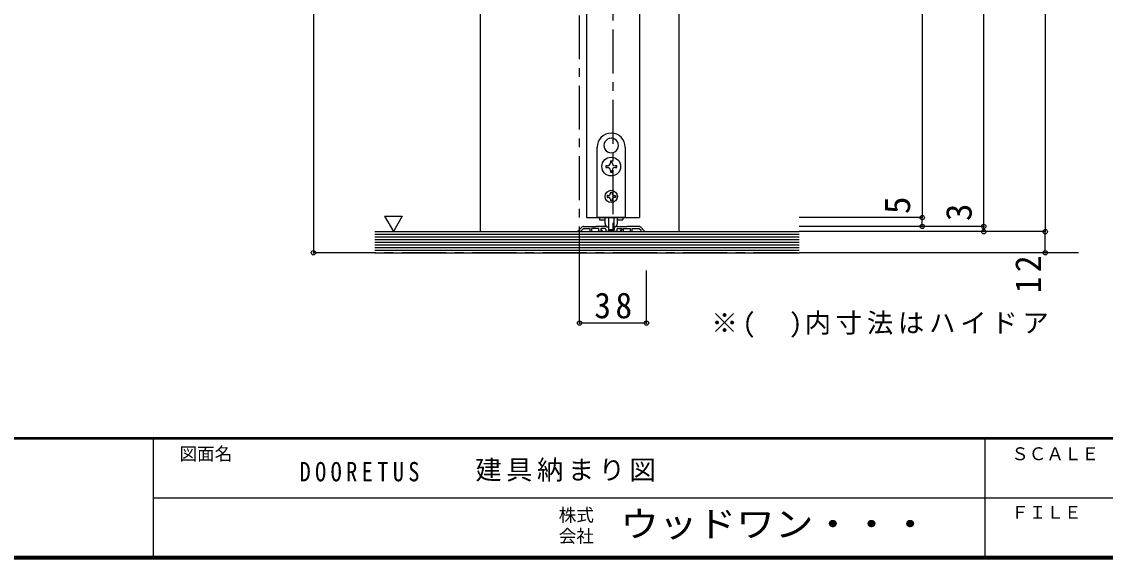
# Model space of a CAD drawing. Units: millimetres, scale not verified. Extents: x -973 to 977, y -718 to 696.
# Drawn here: x -73 to 544, y -701 to -395 of the extents above; entities that cross this region are included whole.
import ezdxf
from ezdxf.enums import TextEntityAlignment as Align

# ---------------------------------------------------------------- set-up
doc = ezdxf.new("R2010")
doc.units = ezdxf.units.MM
doc.header["$LTSCALE"] = 5
doc.header["$PDMODE"] = 32
doc.header["$PDSIZE"] = 2.5
doc.linetypes.add('CHAIN1', pattern=[8, 5, -1, 1, -1])
for name, color, linetype in [('0-1_通り芯', 4, 'CHAIN1'), ('0-3_仕上げ', 2, 'Continuous'), ('0-4_枠', 3, 'Continuous'), ('0-6_扉', 6, 'Continuous'), ('0-7_金物', 7, 'Continuous'), ('0-A_文字', 3, 'Continuous'), ('0-B_寸法', 7, 'Continuous'), ('F-0_補助線', 7, 'Continuous'), ('F-1_枠', 6, 'Continuous'), ('F-A_文字', 7, 'Continuous')]:
    doc.layers.add(name, color=color, linetype=linetype)
doc.styles.add('ＭＳ ゴシック', font='')
doc.styles.get('ＭＳ ゴシック').set_extended_font_data('MS Gothic')

msp = doc.modelspace()

# ---------------------------------------------------------------- linework, layer by layer
at = {"layer": '0-1_通り芯'}
for p, q in [((244.357, -536.5), (244.357, 32.5)), ((263.357, -39.5), (263.357, -514.5)), ((528.357, -526.5), (92.857, -526.5))]:
    msp.add_line(p, q, dxfattribs=at)
at = {"layer": '0-3_仕上げ'}
for p, q in [((127.857, -514.5), (369.357, -514.5)), ((127.857, -526.5), (369.357, -526.5))]:
    msp.add_line(p, q, dxfattribs=at)
at = {"layer": '0-3_仕上げ', "color": 7}
for p, q in [((127.857, -516), (369.357, -516)), ((127.857, -517.5), (369.357, -517.5)), ((127.857, -519), (369.357, -519)), ((127.857, -520.5), (369.357, -520.5)), ((127.857, -522), (369.357, -522)), ((127.857, -523.5), (369.357, -523.5)), ((127.857, -525), (369.357, -525))]:
    msp.add_line(p, q, dxfattribs=at)
at = {"layer": '0-4_枠', "color": 4}
for p, q in [((187.857, -268.5), (187.857, -514.5)), ((300.857, -268.5), (300.857, -514.5))]:
    msp.add_line(p, q, dxfattribs=at)
at = {"layer": '0-6_扉'}
for p, q in [((248.357, -268.5), (248.357, -506.5)), ((278.357, -268.5), (278.357, -506.5)), ((248.357, -506.5), (278.357, -506.5))]:
    msp.add_line(p, q, dxfattribs=at)
at = {"layer": '0-7_金物'}
for p, q in [((262.258, -461.351), (262.357, -461.45)), ((262.456, -461.351), (262.357, -461.45)), ((254.357, -506.5), (254.357, -466.5)), ((258.715, -467.489), (258.85, -467.525)), ((258.814, -467.66), (258.85, -467.525)), ((266, -467.489), (265.865, -467.525)), ((265.901, -467.66), (265.865, -467.525)), ((270.357, -466.5), (270.357, -506.5)), ((261.857, -474.35), (261.857, -475.3)), ((262.857, -474.35), (261.857, -474.35)), ((262.857, -475.3), (262.857, -474.35)), ((260.157, -477), (259.207, -477)), ((259.207, -477), (259.207, -478)), ((259.207, -478), (260.157, -478)), ((262.857, -480.65), (262.857, -479.7)), ((265.507, -477), (264.557, -477)), ((264.557, -478), (265.507, -478)), ((265.507, -478), (265.507, -477)), ((261.857, -492.1), (262.857, -492.1)), ((261.857, -492.1), (261.857, -492.7)), ((262.857, -492.1), (262.857, -492.7)), ((260.557, -494), (259.957, -494)), ((259.957, -494), (259.957, -495)), ((259.957, -495), (260.557, -495)), ((261.857, -496.3), (261.857, -496.9)), ((262.857, -496.9), (261.857, -496.9)), ((262.857, -496.3), (262.857, -496.9)), ((264.157, -494), (264.757, -494)), ((270.357, -506.5), (254.357, -506.5)), ((255.757, -506.5), (255.757, -507.7)), ((255.757, -507.7), (258.89, -507.7)), ((258.857, -509.921), (258.857, -506.5)), ((260.857, -506.5), (260.857, -513.121)), ((263.857, -506.5), (263.857, -513.112)), ((265.825, -507.7), (268.957, -507.7)), ((265.857, -509.921), (265.857, -506.5)), ((268.957, -506.5), (268.957, -507.7)), ((263.557, -513.421), (261.157, -513.421))]:
    msp.add_line(p, q, dxfattribs=at)
at = {"layer": '0-7_金物', "color": 3}
for p, q in [((245.781, -511.793), (243.416, -514.159)), ((246.489, -511.5), (253.057, -511.5)), ((259.128, -511.5), (253.657, -511.5)), ((259.282, -511.524), (260.411, -511.888)), ((265.432, -511.524), (264.304, -511.888)), ((265.586, -511.5), (271.057, -511.5)), ((278.226, -511.5), (271.657, -511.5)), ((278.933, -511.793), (281.299, -514.159)), ((245.157, -514.5), (243.557, -514.5)), ((245.357, -513.914), (246.571, -512.7)), ((245.357, -514.3), (245.357, -513.914)), ((246.571, -512.7), (250.357, -512.7)), ((250.357, -514.2), (250.357, -512.7)), ((250.657, -514.5), (251.057, -514.5)), ((251.357, -514.2), (251.357, -512.7)), ((256.957, -514.5), (255.657, -514.5)), ((258.757, -512.7), (256.357, -512.7)), ((256.357, -512.7), (256.357, -513.7)), ((256.957, -513.7), (256.357, -513.7)), ((259.257, -513.2), (259.257, -514.2)), ((265.157, -514.5), (259.557, -514.5)), ((260.757, -512.364), (260.757, -513.4)), ((261.057, -513.7), (263.657, -513.7)), ((263.957, -512.364), (263.957, -513.4)), ((265.457, -513.2), (265.457, -514.2)), ((265.957, -512.7), (268.357, -512.7)), ((267.757, -513.7), (268.357, -513.7)), ((267.757, -514.5), (269.057, -514.5)), ((268.357, -512.7), (268.357, -513.7)), ((269.357, -514.2), (269.357, -512.7)), ((269.357, -512.7), (273.357, -512.7)), ((273.357, -514.2), (273.357, -512.7)), ((274.057, -514.5), (273.657, -514.5)), ((274.357, -512.7), (278.143, -512.7)), ((274.357, -514.2), (274.357, -512.7)), ((279.357, -513.914), (278.143, -512.7)), ((279.357, -514.3), (279.357, -513.914)), ((279.557, -514.5), (281.157, -514.5))]:
    msp.add_line(p, q, dxfattribs=at)
at = {"layer": '0-7_金物'}
for points in [[(261.857, -479.7), (261.857, -480.65), (262.857, -480.65)], [(264.757, -494), (264.757, -495), (264.157, -495)]]:
    msp.add_lwpolyline(points, dxfattribs=at)
at = {"layer": '0-7_金物', "color": 3}
for points in [[(253.057, -511.5), (253.357, -511.8), (253.657, -511.5)], [(271.657, -511.5), (271.357, -511.8), (271.057, -511.5)], [(255.357, -514.2), (255.357, -512.7), (251.357, -512.7)]]:
    msp.add_lwpolyline(points, dxfattribs=at)
at = {"layer": '0-7_金物'}
for centre, radius in [((262.357, -477.5), 5.35), ((262.357, -494.5), 3.5)]:
    msp.add_circle(centre, radius, dxfattribs=at)
for centre, radius, start, end in [((262.357, -466.5), 8, 0, 180), ((262.357, -465.5), 4.15, 91.3645, 208.6355), ((262.357, -465.5), 4.15, 331.3645, 88.6355), ((262.357, -465.5), 4.15, 211.3645, 328.6355), ((260.157, -475.3), 1.7, 270, 0), ((260.157, -479.7), 1.7, 0, 90), ((264.557, -475.3), 1.7, 180, 270), ((264.557, -479.7), 1.7, 90, 180), ((260.557, -492.7), 1.3, 270, 0), ((264.157, -492.7), 1.3, 180, 270), ((260.557, -496.3), 1.3, 0, 90), ((264.157, -496.3), 1.3, 90, 180), ((260.857, -509.921), 2, 180, 264.78409), ((263.857, -509.921), 2, 275.21591, 0), ((260.657, -512.112), 0.2, 0, 84.78409), ((261.157, -513.121), 0.3, 180, 270), ((263.557, -513.121), 0.3, 270, 0), ((264.057, -512.112), 0.2, 95.21591, 180)]:
    msp.add_arc(centre, radius, start, end, dxfattribs=at)
at = {"layer": '0-7_金物', "color": 3}
for centre, radius, start, end in [((246.489, -512.5), 1, 90, 135), ((259.128, -512), 0.5, 72.1213, 90), ((265.586, -512), 0.5, 90, 107.8787), ((278.226, -512.5), 1, 45, 90), ((243.557, -514.3), 0.2, 135, 270), ((245.157, -514.3), 0.2, 270, 0), ((250.657, -514.2), 0.3, 180, 270), ((251.057, -514.2), 0.3, 270, 0), ((255.657, -514.2), 0.3, 180, 270), ((256.957, -514.1), 0.4, 0, 90), ((256.957, -514.1), 0.4, 270, 0), ((258.757, -513.2), 0.5, 0, 90), ((259.557, -514.2), 0.3, 180, 270), ((260.257, -512.364), 0.5, 0, 72.1213), ((261.057, -513.4), 0.3, 180, 270), ((263.657, -513.4), 0.3, 270, 0), ((264.457, -512.364), 0.5, 107.8787, 180), ((265.157, -514.2), 0.3, 270, 0), ((265.957, -513.2), 0.5, 90, 180), ((267.757, -514.1), 0.4, 90, 180), ((267.757, -514.1), 0.4, 180, 270), ((269.057, -514.2), 0.3, 270, 0), ((273.657, -514.2), 0.3, 180, 270), ((274.057, -514.2), 0.3, 270, 0), ((279.557, -514.3), 0.2, 180, 270), ((281.157, -514.3), 0.2, 270, 45)]:
    msp.add_arc(centre, radius, start, end, dxfattribs=at)
at = {"layer": '0-A_文字', "color": 7}
msp.add_line((133.422, -505.686), (138.422, -514.347), dxfattribs=at)
msp.add_lwpolyline([(133.422, -505.686), (143.422, -505.686), (138.422, -514.347)], dxfattribs=at)
at = {"layer": '0-B_寸法', "color": 4}
for p, q in [((92.857, -17.5), (92.857, -526.5)), ((474.357, -511.5), (474.357, -25.5)), ((509.357, -25.5), (509.357, -514.5)), ((439.357, -55.5), (439.357, -506.5)), ((439.357, -506.5), (369.357, -506.5)), ((474.357, -511.5), (369.357, -511.5)), ((439.357, -511.5), (369.357, -511.5)), ((439.357, -511.5), (439.357, -506.5)), ((474.357, -514.5), (474.357, -511.5)), ((509.357, -514.5), (369.357, -514.5)), ((509.357, -526.5), (509.357, -514.5)), ((127.857, -526.5), (92.857, -526.5)), ((509.357, -526.5), (369.357, -526.5)), ((244.357, -566.5), (244.357, -536.5)), ((282.357, -566.5), (282.357, -536.5)), ((282.357, -566.5), (244.357, -566.5))]:
    msp.add_line(p, q, dxfattribs=at)
at = {"layer": '0-B_寸法'}
for p in [(439.357, -506.5), (439.357, -511.5), (474.357, -511.5), (474.357, -514.5), (509.357, -514.5), (92.857, -526.5), (509.357, -526.5), (244.357, -566.5), (282.357, -566.5)]:
    msp.add_point(p, dxfattribs=at)
at = {"layer": 'F-1_枠'}
for p, q in [((976.653, -631.667), (-973.347, -631.667)), ((976.653, -632.5), (-973.347, -632.5)), ((1.653, -632.5), (1.653, -699.167)), ((474.986, -632.5), (474.986, -699.167)), ((1.653, -665.833), (974.986, -665.834)), ((976.653, -699.167), (-973.347, -699.167)), ((976.653, -700), (-973.347, -700)), ((976.653, -700.833), (-973.347, -700.833))]:
    msp.add_line(p, q, dxfattribs=at)

# ---------------------------------------------------------------- texts
at = {"layer": '0-A_文字', "color": 7, "insert": (319.357, -574.806), "char_height": 11, "attachment_point": 7, "style": 'ＭＳ ゴシック'}
msp.add_mtext('\\T1.18;※(\u3000)内寸法はハイドア', dxfattribs=at)
at = {"layer": '0-B_寸法', "style": 'ＭＳ ゴシック'}
for s, p in [('5', (436.857, -504.5)), ('3', (471.857, -508.5))]:
    msp.add_text(s, height=14.66, rotation=90, dxfattribs=at).set_placement(p, align=Align.BOTTOM_LEFT)
at = {"layer": '0-B_寸法', "insert": (506.857, -549.544), "char_height": 14.66, "attachment_point": 7, "rotation": 90, "style": 'ＭＳ ゴシック'}
msp.add_mtext('\\T1.27;\\W0.95;12', dxfattribs=at)
at = {"layer": '0-B_寸法', "insert": (252.732, -564), "char_height": 14.66, "attachment_point": 7, "style": 'ＭＳ ゴシック'}
msp.add_mtext('\\T1.27;\\W0.95;38', dxfattribs=at)
at = {"layer": 'F-0_補助線', "char_height": 11, "attachment_point": 7, "style": 'ＭＳ ゴシック'}
for s, insert in [('\\T1.39;\\W0.85;DOORETUS', (84.986, -656.667)), ('\\T1.17;建具納まり図', (184.986, -656.667))]:
    msp.add_mtext(s, dxfattribs=dict(at, insert=insert))
at = {"layer": 'F-A_文字', "style": 'ＭＳ ゴシック'}
for s, p in [('図面名', (16.653, -646.667)), ('ＳＣＡＬＥ', (489.986, -646.667)), ('株式', (232.486, -681.5)), ('ＦＩＬＥ', (489.986, -680)), ('会社', (232.486, -693.5))]:
    msp.add_text(s, height=7.331, dxfattribs=at).set_placement(p, align=Align.BOTTOM_LEFT)
at = {"layer": 'F-A_文字', "style": 'ＭＳ ゴシック', "width": 1.1}
msp.add_text('ウッドワン・・・', height=14.66, dxfattribs=at).set_placement((267.486, -692.5), align=Align.BOTTOM_LEFT)

doc.saveas('drawing.dxf')
